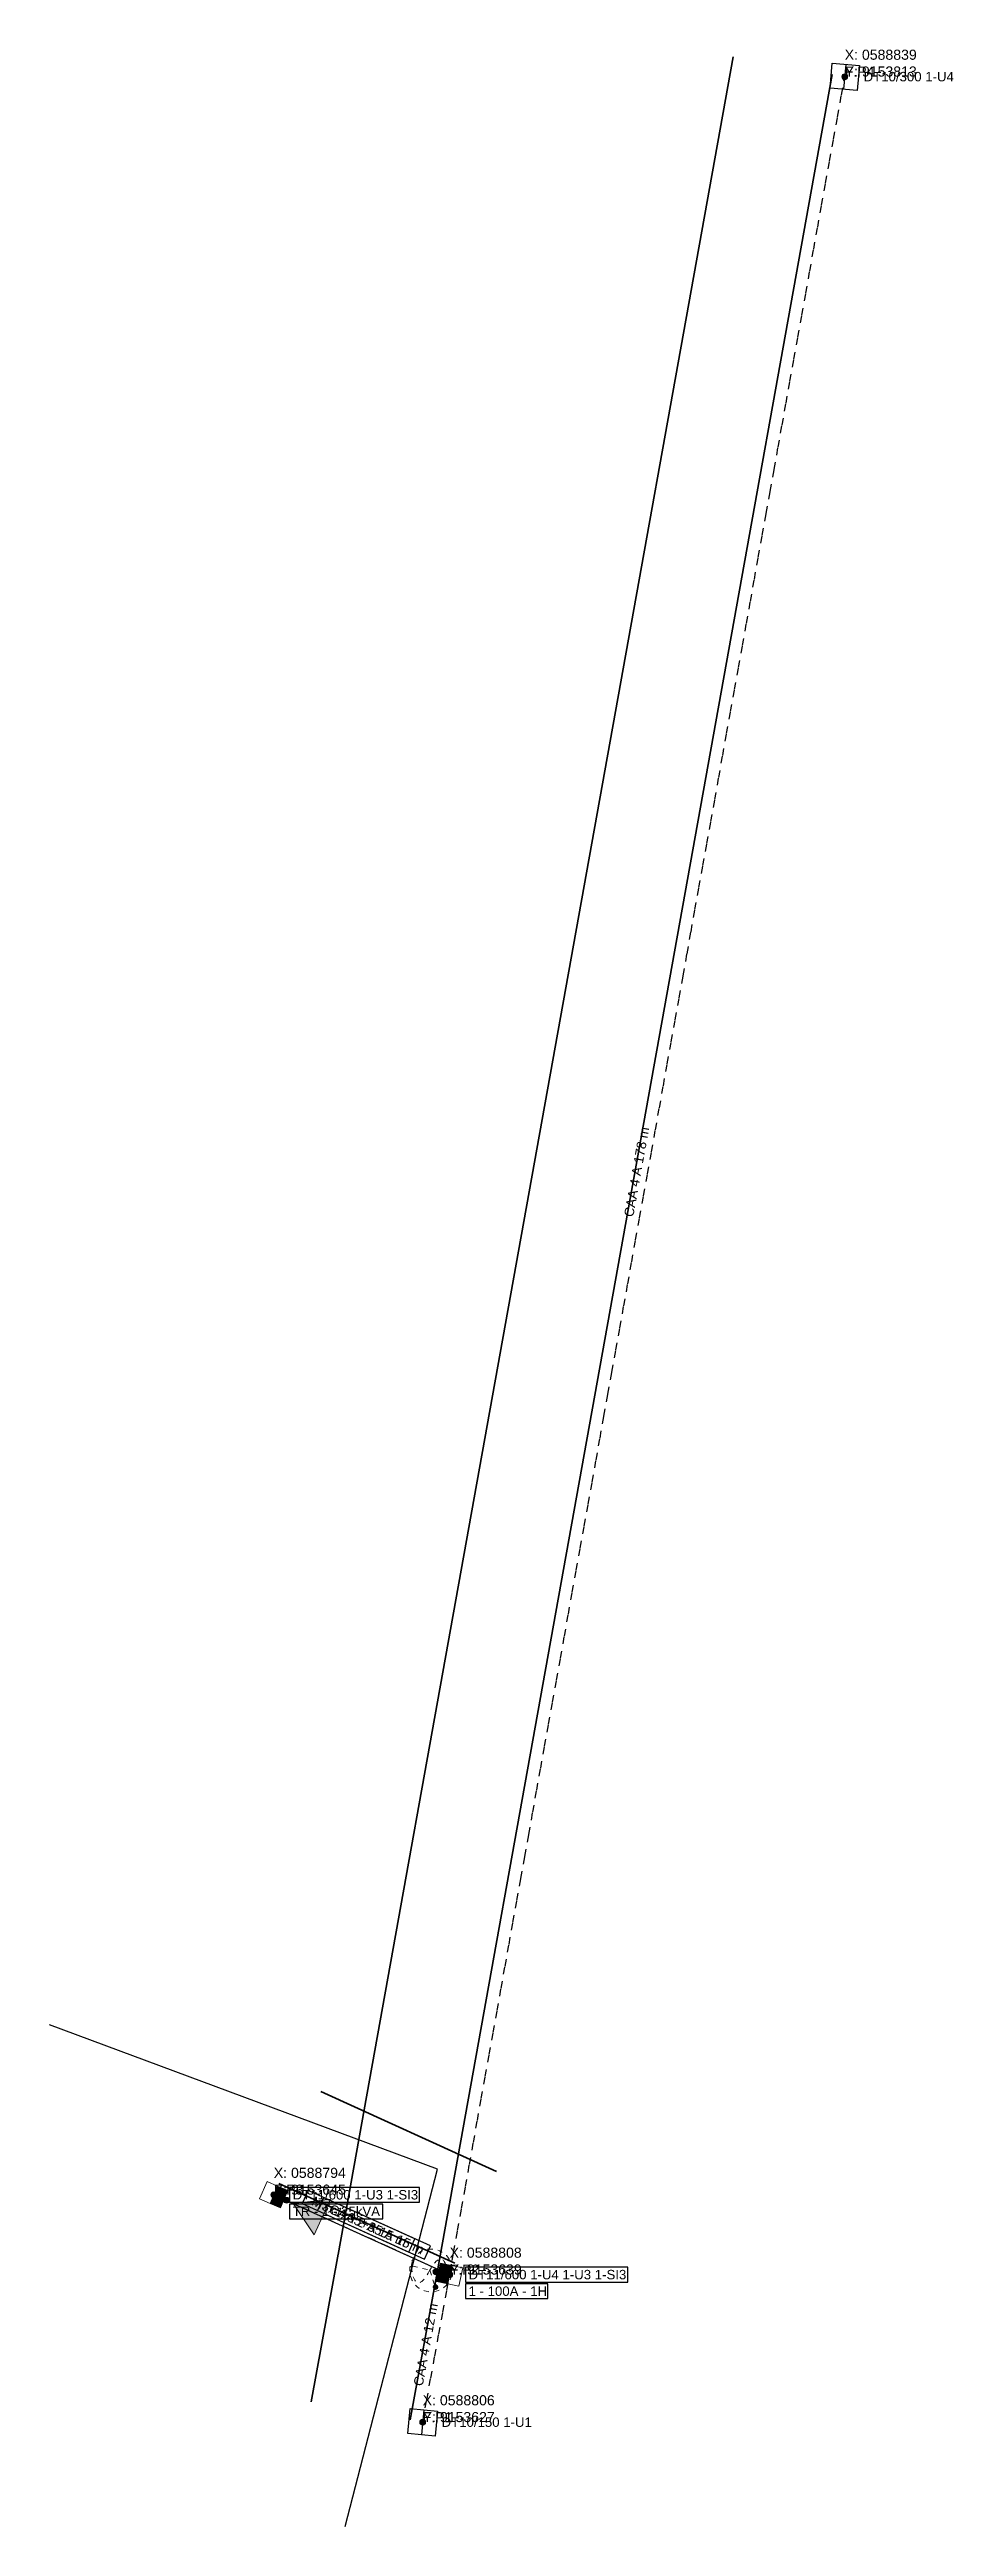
# Model space of a CAD drawing. Extents: x -9669 to 588891, y 9153611 to 9202947.
# Drawn here: x 588747.1 to 588890.6, y 9153610.9 to 9154004 of the extents above.
import ezdxf

# ---------------------------------------------------------------- set-up
doc = ezdxf.new("R2010")
doc.units = 0
doc.header["$MEASUREMENT"] = 0
doc.linetypes.add('TRACEJADA', pattern=[3.45, 1.15, -1.15, 1.15])
doc.layers.get('0').update_dxf_attribs({"linetype": 'CONTINUOUS'})
for name, color, linetype in [('06- CERCADO', 252, 'CERCA'), ('FORMATO', 7, 'CONTINUOUS'), ('REDE_BT', 2, 'CONTINUOUS'), ('REDE_MT', 1, 'CONTINUOUS'), ('TRAFO', 7, 'CONTINUOUS')]:
    doc.layers.add(name, color=color, linetype=linetype)
doc.layers.add('ARRUAMENTO', color=253, linetype='CONTINUOUS', lineweight=35)
doc.styles.get("Standard").update_dxf_attribs({"font": 'arial.ttf'})
doc.linetypes.add('CERCA', pattern='A,1.2,-0.13,["X",Standard,S=0.25,R=0,X=-0.075,Y=-0.125],-0.13', length=1.46)

# ---------------------------------------------------------------- blocks, each defined once
blk = doc.blocks.new('POSTE_E')
at = {"linetype": 'Continuous'}
blk.add_line((-1.96, 0), (2.01, 0), dxfattribs=at)
blk.add_lwpolyline([(-1.96, 2.17), (2.01, 2.17), (2.01, -2.17), (-1.96, -2.17)], close=True, dxfattribs=at)
blk = doc.blocks.new('Clipboard4108')
h = blk.add_hatch(color=7)
edge = h.paths.add_edge_path()
edge.add_arc((0.463903, 0.463903), 0.463903, 74.00623623, 434.00623623)
h = blk.add_hatch(color=7)
edge = h.paths.add_edge_path()
edge.add_arc((0.463903, 0.463903), 0.463903, 74.00623623, 434.00623623)
at = {"color": 7, "lineweight": 0}
blk.add_circle((0.463903, 0.463903), 0.463903, dxfattribs=at)
blk.add_circle((0.463903, 0.463903), 0.463903, dxfattribs=at)
blk = doc.blocks.new('NO_MT')
at = {"color": 1}
blk.add_blockref('Clipboard4108', (-0.463903, -0.463903), dxfattribs=at)
blk = doc.blocks.new('Clipboard8027')
h = blk.add_hatch(color=7)
h.dxf.hatch_style = 2
h.paths.add_polyline_path([(3, 1.81), (3.01, 0.01), (0.01, 0), (0, 1.8)])
at = {"color": 7, "lineweight": 0}
for points in [[(3, 1.81), (3, 3.61), (0, 3.6), (0, 1.8)], [(3, 1.81), (3.01, 0.01), (0.01, 0), (0, 1.8)], [(3.01, 0.01), (3, 1.81), (0, 1.8), (0.01, 0)]]:
    blk.add_lwpolyline(points, close=True, dxfattribs=at)
blk = doc.blocks.new('POSTE_I')
at = {"color": 1}
blk.add_blockref('Clipboard8027', (-1.5, -1.8), dxfattribs=at)
blk = doc.blocks.new('Clipboard6679')
h = blk.add_hatch(color=16)
edge = h.paths.add_edge_path()
edge.add_ellipse((2.588865, 3.237066), major_axis=(0, 0.807861), ratio=0.9563320019, start_angle=0, end_angle=360)
at = {"color": 16, "lineweight": 0, "true_color": 0x800000}
for points in [[(0.000586, 7.551763), (0.017115, 7.724399), (0.147643, 8.387621), (0.352254, 9.047316), (0.386013, 9.126671)], [(1.142015, 10.561312), (1.361198, 10.874705), (1.816282, 11.403871), (2.211943, 11.780028)], [(2.46164, 10.91998), (2.080865, 10.528982), (1.696337, 10.02451), (1.488388, 9.629709)], [(1.800615, 8.172584), (1.862143, 8.112455), (2.310171, 7.847871), (2.899309, 7.625621), (3.277728, 7.530098)], [(3.5402, 12.70996), (3.999976, 12.938455), (4.589115, 13.164232), (5.052109, 13.29811)], [(5.008921, 12.934927), (4.070532, 12.275232), (3.692605, 11.98055)], [(6.522337, 13.29476), (4.939785, 12.920061)], [(5.712907, 11.057382), (5.338701, 12.640051)], [(6.461319, 7.892045), (6.087113, 9.474714)], [(6.660063, 13.506427), (7.055032, 13.506427), (7.718254, 13.446455), (8.273129, 13.337828)], [(9.798246, 12.786208), (10.304115, 12.511594), (10.879143, 12.112955), (11.146898, 11.885983)], [(12.24806, 10.695745), (12.300837, 10.62776), (12.653615, 10.066844), (12.946421, 9.488288), (13.028433, 9.274286)], [(0.388682, 4.355806), (0.292282, 4.605844), (0.126476, 5.191455), (0.013587, 5.787649), (0, 5.929911)], [(2.217828, 1.707096), (2.052643, 1.847121), (1.579921, 2.344538), (1.163643, 2.88076), (1.139673, 2.918495)], [(4.296868, 4.878176), (3.124162, 3.751398)], [(5.063432, 0.197484), (4.419782, 0.393677), (3.777726, 0.661788), (3.551306, 0.784702)], [(4.879148, 7.258334), (5.499282, 7.195232), (6.500708, 7.139598)], [(6.642282, 7.131732), (5.469575, 6.004954)], [(7.630949, 7.035842), (6.642282, 7.131732)], [(8.286226, 0.174955), (7.686504, 0.062066), (7.058559, 0.002094), (6.673316, 0)], [(7.209731, 4.726708), (6.835525, 6.309377)], [(8.286226, 0.174955), (8.021643, 0.164371), (7.750004, 0.263149), (7.541865, 0.460705), (7.432504, 0.704121), (7.418393, 0.972232), (7.503885, 1.207336)], [(7.958143, 1.561371), (7.583937, 3.14404)], [(7.958143, 1.561371), (8.850671, 2.157566), (9.29428, 2.487694)], [(8.783919, 1.10226), (8.815393, 1.032205), (8.829504, 0.764094), (8.730726, 0.495982), (8.529643, 0.284316), (8.286226, 0.174955)], [(8.538252, 0.245884), (8.286226, 0.174955)], [(10.752799, 6.211322), (10.618087, 6.299177), (10.081865, 6.53201), (9.415115, 6.733094), (9.234538, 6.770814)], [(11.347807, 1.817653), (11.147254, 1.628399), (10.611032, 1.212121), (10.046587, 0.859344)], [(10.529901, 3.541928), (10.738032, 3.748594), (11.111976, 4.21426), (11.351865, 4.644649), (11.418634, 4.878341)], [(13.12498, 4.503045), (13.112226, 4.461205), (12.840587, 3.819149), (12.501921, 3.205316), (12.39689, 3.053811)], [(13.45176, 7.708313), (13.510865, 7.092927), (13.510865, 6.447344), (13.476315, 6.08649)]]:
    blk.add_lwpolyline(points, dxfattribs=at)
at = {"color": 7, "lineweight": 0}
for points in [[(2.775837, 2.439788), (2.486559, 2.429205), (2.186698, 2.545621), (1.953865, 2.778455), (1.833921, 3.057149), (1.816282, 3.364066), (1.839774, 3.435353)], [(3.094226, 3.823728), (3.220337, 3.695677), (3.343809, 3.416982), (3.361448, 3.110066), (3.255615, 2.799621), (3.040421, 2.559732), (2.872762, 2.483727)], [(8.286226, 0.174955), (7.936976, 1.656621)]]:
    blk.add_lwpolyline(points, dxfattribs=at)
at = {"color": 140, "lineweight": 0, "true_color": 0x00c9ff}
blk.add_lwpolyline([(7.647698, 2.866649), (8.046337, 1.205066)], dxfattribs=at)
blk = doc.blocks.new('CHAVE_I')
at = {"color": 1, "xscale": 0.5, "yscale": 0.5, "zscale": 0.5, "rotation": 166.002328269855}
blk.add_blockref('Clipboard6679', (4.05, -0.57), dxfattribs=at)
blk = doc.blocks.new('NO_BT')
at = {"linetype": 'ByBlock'}
blk.add_blockref('NO_MT', (0.02, -2.21), dxfattribs=at)
blk = doc.blocks.new('TR INST.')
at = {"layer": 'TRAFO'}
h = blk.add_hatch(color=7, dxfattribs=at)
h.dxf.hatch_style = 2
h.paths.add_polyline_path([(47.11, 281.1), (44.11, 286.26), (50.36, 286.15)])
at = {"layer": 'TRAFO', "color": 7, "lineweight": 0}
blk.add_lwpolyline([(47.11, 281.1), (44.11, 286.26), (50.36, 286.15)], close=True, dxfattribs=at)
blk.add_lwpolyline([(47.1, 277.76), (47.11, 281.1)], dxfattribs=at)
blk = doc.blocks.new('TRAFO_I')
at = {"layer": 'TRAFO', "rotation": 180}
blk.add_blockref('TR INST.', (47.096149, 277.755364), dxfattribs=at)

msp = doc.modelspace()

# ---------------------------------------------------------------- linework, layer by layer
at = {"color": 1, "linetype": 'Continuous'}
for points in [[(588785.24, 9153662.38), (588805.88, 9153662.38), (588805.88, 9153664.73), (588785.24, 9153664.73)], [(588785.24, 9153659.76), (588800.04, 9153659.76), (588800.04, 9153662.09), (588785.24, 9153662.09)], [(588813.15, 9153649.7), (588838.92, 9153649.7), (588838.92, 9153652.05), (588813.15, 9153652.05)], [(588813.15, 9153647.08), (588826.21, 9153647.08), (588826.21, 9153649.42), (588813.15, 9153649.42)]]:
    msp.add_lwpolyline(points, close=True, dxfattribs=at)
at = {"layer": '06- CERCADO', "linetype": 'CERCA', "ltscale": 5}
msp.add_lwpolyline([(588794.09, 9153610.92), (588808.7, 9153667.62), (588747.15, 9153690.53)], dxfattribs=at)
at = {"layer": 'ARRUAMENTO'}
for points in [[(588792.94, 9153654.06), (588855.63, 9154002.88)], [(588808.69, 9153651.23), (588871.38, 9154000.05)], [(588790.18, 9153679.94), (588818.1, 9153667.27)], [(588783.56, 9153665.37), (588811.48, 9153652.7)], [(588792.95, 9153654.12), (588788.66, 9153630.7)], [(588808.69, 9153651.24), (588804.4, 9153627.82)]]:
    msp.add_lwpolyline(points, dxfattribs=at)
at = {"layer": 'REDE_BT', "color": 1, "linetype": 'Continuous'}
msp.add_line((588782.74, 9153663.55), (588810.65, 9153650.88), dxfattribs=at)
msp.add_lwpolyline([(588787.24, 9153662.17), (588806.65, 9153653.35), (588807.6, 9153655.45), (588788.19, 9153664.26)], close=True, dxfattribs=at)
at = {"layer": 'REDE_MT', "color": 5, "linetype": 'TRACEJADA'}
for p, q in [((588810.65, 9153650.88), (588873.35, 9153999.7)), ((588806.37, 9153627.46), (588810.65, 9153650.88))]:
    msp.add_line(p, q, dxfattribs=at)
at = {"layer": 'REDE_MT', "color": 1, "linetype": 'TRACEJADA'}
msp.add_line((588810.65, 9153650.88), (588782.74, 9153663.55), dxfattribs=at)
at = {"layer": 'REDE_MT', "color": 1, "linetype": 'Continuous'}
msp.add_lwpolyline([(588789.7, 9153661.05), (588804.19, 9153654.47), (588805.14, 9153656.56), (588790.65, 9153663.15)], close=True, dxfattribs=at)

# ---------------------------------------------------------------- block references
at = {"linetype": 'Continuous'}
for name, p, rotation in [('POSTE_E', (588873.35, 9153999.7), 265.094), ('NO_MT', (588873.35, 9153999.7), 265.094), ('TRAFO_I', (588782.74, 9153663.55), 66.431), ('POSTE_I', (588782.74, 9153663.55), 66.431), ('NO_MT', (588782.74, 9153663.55), 66.431), ('NO_BT', (588782.74, 9153663.55), 66.431), ('CHAVE_I', (588810.65, 9153650.88), 257.769), ('NO_BT', (588810.65, 9153650.88), 257.769), ('POSTE_I', (588810.65, 9153650.88), 257.769), ('NO_MT', (588810.65, 9153650.88), 257.769), ('POSTE_E', (588806.37, 9153627.46), 264.2190000000001), ('NO_MT', (588806.37, 9153627.46), 264.2190000000001)]:
    msp.add_blockref(name, p, dxfattribs=dict(at, rotation=rotation))

# ---------------------------------------------------------------- texts
at = {"color": 7, "linetype": 'Continuous', "char_height": 1.5, "attachment_point": 4}
for s, insert in [('DT10/300 1-U4', (588876.35, 9153999.7)), ('DT10/150 1-U1', (588809.37, 9153627.46))]:
    msp.add_mtext(s, dxfattribs=dict(at, insert=insert))
at = {"color": 1, "linetype": 'Continuous', "char_height": 1.5, "attachment_point": 4}
for s, insert in [('DT11/600 1-U3 1-SI3', (588785.74, 9153663.55)), ('TR - 1 - 25kVA', (588785.74, 9153660.93)), ('DT11/600 1-U4 1-U3 1-SI3', (588813.65, 9153650.88)), ('1 - 100A - 1H', (588813.65, 9153648.25))]:
    msp.add_mtext(s, dxfattribs=dict(at, insert=insert))
at = {"layer": 'FORMATO', "color": 7, "linetype": 'Continuous', "char_height": 1.6, "attachment_point": 7}
for s, insert in [('X: 0588839\\PY: 9153813', (588873.35, 9153999.7)), ('X: 0588794\\PY: 9153645', (588782.74, 9153663.55)), ('X: 0588808\\PY: 9153639', (588810.65, 9153650.88)), ('X: 0588806\\PY: 9153627', (588806.37, 9153627.46))]:
    msp.add_mtext(s, dxfattribs=dict(at, insert=insert))
at = {"layer": 'FORMATO', "color": 5, "linetype": 'Continuous', "char_height": 1.6, "attachment_point": 7}
for s, insert in [('F.P4', (588873.35, 9153999.7)), ('F.P3', (588782.74, 9153663.55)), ('F.P2', (588810.65, 9153650.88)), ('F.P1', (588806.37, 9153627.46))]:
    msp.add_mtext(s, dxfattribs=dict(at, insert=insert))
at = {"layer": 'REDE_BT', "color": 1, "linetype": 'Continuous', "insert": (588797.42, 9153658.81), "char_height": 1.5, "attachment_point": 5, "rotation": 335.5799}
msp.add_mtext(' M3x1x35+35 A 15 m ', dxfattribs=at)
at = {"layer": 'REDE_MT', "color": 7, "linetype": 'Continuous', "char_height": 1.5, "attachment_point": 5}
for s, insert, rotation in [(' CAA 4 A 178 m ', (588840.28, 9153825.6), 79.8113), (' CAA 4 A 12 m ', (588806.79, 9153639.49), 79.6258)]:
    msp.add_mtext(s, dxfattribs=dict(at, insert=insert, rotation=rotation))
at = {"layer": 'REDE_MT', "color": 1, "linetype": 'Continuous', "insert": (588797.42, 9153658.81), "char_height": 1.5, "attachment_point": 5, "rotation": 335.5799}
msp.add_mtext(' CAA 2 A 15 m ', dxfattribs=at)

doc.saveas('drawing.dxf')
